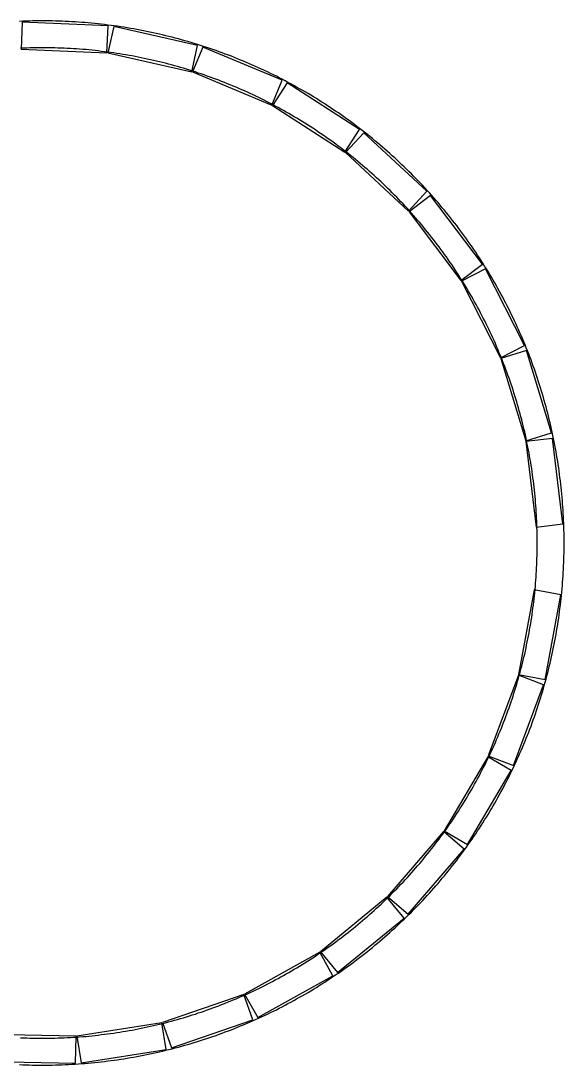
# Model space of a CAD drawing. Header units: metres. Extents: x -62 to 62, y -62 to 62.
# Drawn here: x -2.6 to 61.9, y -61.9 to 61.9 of the extents above; entities that cross this region are included whole.
import ezdxf

# ---------------------------------------------------------------- set-up
doc = ezdxf.new("R2010")
doc.units = ezdxf.units.M

msp = doc.modelspace()

# ---------------------------------------------------------------- linework, layer by layer
at = {"color": 3}
for p, q in [((0, 61.91), (-0.39, 61.91)), ((0.39, 61.91), (0, 61.91)), ((-2.33, 61.87), (-2.72, 61.85)), ((-1.94, 61.88), (-2.33, 61.87)), ((-1.56, 61.89), (-1.94, 61.88)), ((-1.17, 61.9), (-1.56, 61.89)), ((-0.78, 61.91), (-1.17, 61.9)), ((-0.39, 61.91), (-0.78, 61.91)), ((0.78, 61.91), (0.39, 61.91)), ((1.17, 61.9), (0.78, 61.91)), ((1.56, 61.89), (1.17, 61.9)), ((1.94, 61.88), (1.56, 61.89)), ((2.33, 61.87), (1.94, 61.88)), ((2.72, 61.85), (2.33, 61.87)), ((3.11, 61.83), (2.72, 61.85)), ((3.5, 61.81), (3.11, 61.83)), ((3.89, 61.79), (3.5, 61.81)), ((4.28, 61.76), (3.89, 61.79)), ((4.66, 61.73), (4.28, 61.76)), ((5.05, 61.7), (4.66, 61.73)), ((5.44, 61.67), (5.05, 61.7)), ((5.83, 61.64), (5.44, 61.67)), ((6.21, 61.6), (5.83, 61.64)), ((6.6, 61.56), (6.21, 61.6)), ((6.99, 61.52), (6.6, 61.56)), ((7.37, 61.47), (6.99, 61.52)), ((7.76, 61.42), (7.37, 61.47)), ((8.15, 61.37), (7.76, 61.42)), ((8.53, 61.32), (8.15, 61.37)), ((8.92, 61.27), (8.53, 61.32)), ((9.3, 61.21), (8.92, 61.27)), ((9.68, 61.15), (9.3, 61.21)), ((10.07, 61.09), (9.68, 61.15)), ((10.45, 61.02), (10.07, 61.09)), ((10.84, 60.96), (10.45, 61.02)), ((11.22, 60.89), (10.84, 60.96)), ((11.6, 60.81), (11.22, 60.89)), ((11.98, 60.74), (11.6, 60.81)), ((12.36, 60.66), (11.98, 60.74)), ((12.75, 60.58), (12.36, 60.66)), ((13.13, 60.5), (12.75, 60.58)), ((13.51, 60.42), (13.13, 60.5)), ((13.88, 60.33), (13.51, 60.42)), ((14.26, 60.25), (13.88, 60.33)), ((14.64, 60.15), (14.26, 60.25)), ((15.02, 60.06), (14.64, 60.15)), ((15.4, 59.97), (15.02, 60.06)), ((15.77, 59.87), (15.4, 59.97)), ((16.15, 59.77), (15.77, 59.87)), ((16.52, 59.66), (16.15, 59.77)), ((16.9, 59.56), (16.52, 59.66)), ((17.27, 59.45), (16.9, 59.56)), ((17.65, 59.34), (17.27, 59.45)), ((18.02, 59.23), (17.65, 59.34)), ((18.39, 59.12), (18.02, 59.23)), ((18.76, 59), (18.39, 59.12)), ((19.13, 58.88), (18.76, 59)), ((19.5, 58.76), (19.13, 58.88)), ((19.87, 58.64), (19.5, 58.76)), ((20.24, 58.51), (19.87, 58.64)), ((20.61, 58.38), (20.24, 58.51)), ((20.97, 58.25), (20.61, 58.38)), ((21.34, 58.12), (20.97, 58.25)), ((21.7, 57.98), (21.34, 58.12)), ((22.07, 57.85), (21.7, 57.98)), ((22.43, 57.71), (22.07, 57.85)), ((22.79, 57.56), (22.43, 57.71)), ((23.15, 57.42), (22.79, 57.56)), ((23.51, 57.27), (23.15, 57.42)), ((23.87, 57.12), (23.51, 57.27)), ((24.23, 56.97), (23.87, 57.12)), ((24.59, 56.82), (24.23, 56.97)), ((24.94, 56.66), (24.59, 56.82)), ((25.3, 56.51), (24.94, 56.66)), ((25.65, 56.35), (25.3, 56.51)), ((26.01, 56.18), (25.65, 56.35)), ((26.36, 56.02), (26.01, 56.18)), ((26.71, 55.85), (26.36, 56.02)), ((27.06, 55.68), (26.71, 55.85)), ((27.41, 55.51), (27.06, 55.68)), ((27.76, 55.34), (27.41, 55.51)), ((28.11, 55.16), (27.76, 55.34)), ((28.45, 54.99), (28.11, 55.16)), ((28.8, 54.81), (28.45, 54.99)), ((29.14, 54.62), (28.8, 54.81)), ((29.48, 54.44), (29.14, 54.62)), ((29.83, 54.25), (29.48, 54.44)), ((30.17, 54.06), (29.83, 54.25)), ((30.51, 53.87), (30.17, 54.06)), ((30.84, 53.68), (30.51, 53.87)), ((31.18, 53.49), (30.84, 53.68)), ((31.52, 53.29), (31.18, 53.49)), ((31.85, 53.09), (31.52, 53.29)), ((32.18, 52.89), (31.85, 53.09)), ((32.51, 52.69), (32.18, 52.89)), ((32.84, 52.48), (32.51, 52.69)), ((33.17, 52.27), (32.84, 52.48)), ((33.5, 52.06), (33.17, 52.27)), ((33.83, 51.85), (33.5, 52.06)), ((34.15, 51.64), (33.83, 51.85)), ((34.48, 51.42), (34.15, 51.64)), ((34.8, 51.21), (34.48, 51.42)), ((35.12, 50.99), (34.8, 51.21)), ((35.44, 50.76), (35.12, 50.99)), ((35.76, 50.54), (35.44, 50.76)), ((36.07, 50.31), (35.76, 50.54)), ((36.39, 50.09), (36.07, 50.31)), ((36.7, 49.86), (36.39, 50.09)), ((37.02, 49.63), (36.7, 49.86)), ((37.33, 49.39), (37.02, 49.63)), ((37.64, 49.16), (37.33, 49.39)), ((37.95, 48.92), (37.64, 49.16)), ((38.25, 48.68), (37.95, 48.92)), ((38.56, 48.44), (38.25, 48.68)), ((38.86, 48.2), (38.56, 48.44)), ((39.16, 47.95), (38.86, 48.2)), ((39.46, 47.7), (39.16, 47.95)), ((39.76, 47.45), (39.46, 47.7)), ((40.06, 47.2), (39.76, 47.45)), ((40.36, 46.95), (40.06, 47.2)), ((40.65, 46.7), (40.36, 46.95)), ((40.94, 46.44), (40.65, 46.7)), ((41.23, 46.18), (40.94, 46.44)), ((41.52, 45.92), (41.23, 46.18)), ((41.81, 45.66), (41.52, 45.92)), ((42.1, 45.4), (41.81, 45.66)), ((42.38, 45.13), (42.1, 45.4)), ((42.66, 44.86), (42.38, 45.13)), ((42.94, 44.59), (42.66, 44.86)), ((43.22, 44.32), (42.94, 44.59)), ((43.5, 44.05), (43.22, 44.32)), ((43.78, 43.78), (43.5, 44.05)), ((44.05, 43.5), (43.78, 43.78)), ((44.32, 43.22), (44.05, 43.5)), ((44.59, 42.94), (44.32, 43.22)), ((44.86, 42.66), (44.59, 42.94)), ((45.13, 42.38), (44.86, 42.66)), ((45.4, 42.1), (45.13, 42.38)), ((45.66, 41.81), (45.4, 42.1)), ((45.92, 41.52), (45.66, 41.81)), ((46.18, 41.23), (45.92, 41.52)), ((46.44, 40.94), (46.18, 41.23)), ((46.7, 40.65), (46.44, 40.94)), ((46.95, 40.36), (46.7, 40.65)), ((47.2, 40.06), (46.95, 40.36)), ((47.45, 39.76), (47.2, 40.06)), ((47.7, 39.46), (47.45, 39.76)), ((47.95, 39.16), (47.7, 39.46)), ((48.2, 38.86), (47.95, 39.16)), ((48.44, 38.56), (48.2, 38.86)), ((48.68, 38.25), (48.44, 38.56)), ((48.92, 37.95), (48.68, 38.25)), ((49.16, 37.64), (48.92, 37.95)), ((49.39, 37.33), (49.16, 37.64)), ((49.63, 37.02), (49.39, 37.33)), ((49.86, 36.7), (49.63, 37.02)), ((50.09, 36.39), (49.86, 36.7)), ((50.31, 36.07), (50.09, 36.39)), ((50.54, 35.76), (50.31, 36.07)), ((50.76, 35.44), (50.54, 35.76)), ((50.99, 35.12), (50.76, 35.44)), ((51.21, 34.8), (50.99, 35.12)), ((51.42, 34.48), (51.21, 34.8)), ((51.64, 34.15), (51.42, 34.48)), ((51.85, 33.83), (51.64, 34.15)), ((52.06, 33.5), (51.85, 33.83)), ((52.27, 33.17), (52.06, 33.5)), ((52.48, 32.84), (52.27, 33.17)), ((52.69, 32.51), (52.48, 32.84)), ((52.89, 32.18), (52.69, 32.51)), ((53.09, 31.85), (52.89, 32.18)), ((53.29, 31.52), (53.09, 31.85)), ((53.49, 31.18), (53.29, 31.52)), ((53.68, 30.84), (53.49, 31.18)), ((53.87, 30.51), (53.68, 30.84)), ((54.06, 30.17), (53.87, 30.51)), ((54.25, 29.83), (54.06, 30.17)), ((54.44, 29.48), (54.25, 29.83)), ((54.62, 29.14), (54.44, 29.48)), ((54.81, 28.8), (54.62, 29.14)), ((54.99, 28.45), (54.81, 28.8)), ((55.16, 28.11), (54.99, 28.45)), ((55.34, 27.76), (55.16, 28.11)), ((55.51, 27.41), (55.34, 27.76)), ((55.68, 27.06), (55.51, 27.41)), ((55.85, 26.71), (55.68, 27.06)), ((56.02, 26.36), (55.85, 26.71)), ((56.18, 26.01), (56.02, 26.36)), ((56.35, 25.65), (56.18, 26.01)), ((56.51, 25.3), (56.35, 25.65)), ((56.66, 24.94), (56.51, 25.3)), ((56.82, 24.59), (56.66, 24.94)), ((56.97, 24.23), (56.82, 24.59)), ((57.12, 23.87), (56.97, 24.23)), ((57.27, 23.51), (57.12, 23.87)), ((57.42, 23.15), (57.27, 23.51)), ((57.56, 22.79), (57.42, 23.15)), ((57.71, 22.43), (57.56, 22.79)), ((57.85, 22.07), (57.71, 22.43)), ((57.98, 21.7), (57.85, 22.07)), ((58.12, 21.34), (57.98, 21.7)), ((58.25, 20.97), (58.12, 21.34)), ((58.38, 20.61), (58.25, 20.97)), ((58.51, 20.24), (58.38, 20.61)), ((58.64, 19.87), (58.51, 20.24)), ((58.76, 19.5), (58.64, 19.87)), ((58.88, 19.13), (58.76, 19.5)), ((59, 18.76), (58.88, 19.13)), ((59.12, 18.39), (59, 18.76)), ((59.23, 18.02), (59.12, 18.39)), ((59.34, 17.65), (59.23, 18.02)), ((59.45, 17.27), (59.34, 17.65)), ((59.56, 16.9), (59.45, 17.27)), ((59.66, 16.52), (59.56, 16.9)), ((59.77, 16.15), (59.66, 16.52)), ((59.87, 15.77), (59.77, 16.15)), ((59.97, 15.4), (59.87, 15.77)), ((60.06, 15.02), (59.97, 15.4)), ((60.15, 14.64), (60.06, 15.02)), ((60.25, 14.26), (60.15, 14.64)), ((60.33, 13.88), (60.25, 14.26)), ((60.42, 13.51), (60.33, 13.88)), ((60.5, 13.13), (60.42, 13.51)), ((60.58, 12.75), (60.5, 13.13)), ((60.66, 12.36), (60.58, 12.75)), ((60.74, 11.98), (60.66, 12.36)), ((60.81, 11.6), (60.74, 11.98)), ((60.89, 11.22), (60.81, 11.6)), ((60.96, 10.84), (60.89, 11.22)), ((61.02, 10.45), (60.96, 10.84)), ((61.09, 10.07), (61.02, 10.45)), ((61.15, 9.68), (61.09, 10.07)), ((61.21, 9.3), (61.15, 9.68)), ((61.27, 8.92), (61.21, 9.3)), ((61.32, 8.53), (61.27, 8.92)), ((61.37, 8.15), (61.32, 8.53)), ((61.42, 7.76), (61.37, 8.15)), ((61.47, 7.37), (61.42, 7.76)), ((61.52, 6.99), (61.47, 7.37)), ((61.56, 6.6), (61.52, 6.99)), ((61.6, 6.21), (61.56, 6.6)), ((61.64, 5.83), (61.6, 6.21)), ((61.67, 5.44), (61.64, 5.83)), ((61.7, 5.05), (61.67, 5.44)), ((61.73, 4.66), (61.7, 5.05)), ((61.76, 4.28), (61.73, 4.66)), ((61.79, 3.89), (61.76, 4.28)), ((61.81, 3.5), (61.79, 3.89)), ((61.83, 3.11), (61.81, 3.5)), ((61.85, 2.72), (61.83, 3.11)), ((61.87, 2.33), (61.85, 2.72)), ((61.88, 1.94), (61.87, 2.33)), ((61.89, 1.56), (61.88, 1.94)), ((61.9, 1.17), (61.89, 1.56)), ((61.91, 0.78), (61.9, 1.17)), ((61.91, 0.39), (61.91, 0.78)), ((61.91, 0), (61.91, 0.39)), ((61.91, -0.39), (61.91, 0)), ((61.89, -1.56), (61.9, -1.17)), ((61.9, -1.17), (61.91, -0.78)), ((61.91, -0.78), (61.91, -0.39)), ((61.85, -2.72), (61.87, -2.33)), ((61.87, -2.33), (61.88, -1.94)), ((61.88, -1.94), (61.89, -1.56)), ((61.79, -3.89), (61.81, -3.5)), ((61.81, -3.5), (61.83, -3.11)), ((61.83, -3.11), (61.85, -2.72)), ((61.7, -5.05), (61.73, -4.66)), ((61.73, -4.66), (61.76, -4.28)), ((61.76, -4.28), (61.79, -3.89)), ((61.6, -6.21), (61.64, -5.83)), ((61.64, -5.83), (61.67, -5.44)), ((61.67, -5.44), (61.7, -5.05)), ((61.42, -7.76), (61.47, -7.37)), ((61.47, -7.37), (61.52, -6.99)), ((61.52, -6.99), (61.56, -6.6)), ((61.56, -6.6), (61.6, -6.21)), ((61.27, -8.92), (61.32, -8.53)), ((61.32, -8.53), (61.37, -8.15)), ((61.37, -8.15), (61.42, -7.76)), ((61.09, -10.07), (61.15, -9.68)), ((61.15, -9.68), (61.21, -9.3)), ((61.21, -9.3), (61.27, -8.92)), ((60.89, -11.22), (60.96, -10.84)), ((60.96, -10.84), (61.02, -10.45)), ((61.02, -10.45), (61.09, -10.07)), ((60.58, -12.75), (60.66, -12.36)), ((60.66, -12.36), (60.74, -11.98)), ((60.74, -11.98), (60.81, -11.6)), ((60.81, -11.6), (60.89, -11.22)), ((60.33, -13.88), (60.42, -13.51)), ((60.42, -13.51), (60.5, -13.13)), ((60.5, -13.13), (60.58, -12.75)), ((60.06, -15.02), (60.15, -14.64)), ((60.15, -14.64), (60.25, -14.26)), ((60.25, -14.26), (60.33, -13.88)), ((59.77, -16.15), (59.87, -15.77)), ((59.87, -15.77), (59.97, -15.4)), ((59.97, -15.4), (60.06, -15.02)), ((59.34, -17.65), (59.45, -17.27)), ((59.45, -17.27), (59.56, -16.9)), ((59.56, -16.9), (59.66, -16.52)), ((59.66, -16.52), (59.77, -16.15)), ((59, -18.76), (59.12, -18.39)), ((59.12, -18.39), (59.23, -18.02)), ((59.23, -18.02), (59.34, -17.65)), ((58.64, -19.87), (58.76, -19.5)), ((58.76, -19.5), (58.88, -19.13)), ((58.88, -19.13), (59, -18.76)), ((58.12, -21.34), (58.25, -20.97)), ((58.25, -20.97), (58.38, -20.61)), ((58.38, -20.61), (58.51, -20.24)), ((58.51, -20.24), (58.64, -19.87)), ((57.71, -22.43), (57.85, -22.07)), ((57.85, -22.07), (57.98, -21.7)), ((57.98, -21.7), (58.12, -21.34)), ((57.12, -23.87), (57.27, -23.51)), ((57.27, -23.51), (57.42, -23.15)), ((57.42, -23.15), (57.56, -22.79)), ((57.56, -22.79), (57.71, -22.43)), ((56.66, -24.94), (56.82, -24.59)), ((56.82, -24.59), (56.97, -24.23)), ((56.97, -24.23), (57.12, -23.87)), ((56.18, -26.01), (56.35, -25.65)), ((56.35, -25.65), (56.51, -25.3)), ((56.51, -25.3), (56.66, -24.94)), ((55.51, -27.41), (55.68, -27.06)), ((55.68, -27.06), (55.85, -26.71)), ((55.85, -26.71), (56.02, -26.36)), ((56.02, -26.36), (56.18, -26.01)), ((54.81, -28.8), (54.99, -28.45)), ((54.99, -28.45), (55.16, -28.11)), ((55.16, -28.11), (55.34, -27.76)), ((55.34, -27.76), (55.51, -27.41)), ((54.25, -29.83), (54.44, -29.48)), ((54.44, -29.48), (54.62, -29.14)), ((54.62, -29.14), (54.81, -28.8)), ((53.49, -31.18), (53.68, -30.84)), ((53.68, -30.84), (53.87, -30.51)), ((53.87, -30.51), (54.06, -30.17)), ((54.06, -30.17), (54.25, -29.83)), ((52.69, -32.51), (52.89, -32.18)), ((52.89, -32.18), (53.09, -31.85)), ((53.09, -31.85), (53.29, -31.52)), ((53.29, -31.52), (53.49, -31.18)), ((52.06, -33.5), (52.27, -33.17)), ((52.27, -33.17), (52.48, -32.84)), ((52.48, -32.84), (52.69, -32.51)), ((51.21, -34.8), (51.42, -34.48)), ((51.42, -34.48), (51.64, -34.15)), ((51.64, -34.15), (51.85, -33.83)), ((51.85, -33.83), (52.06, -33.5)), ((50.31, -36.07), (50.54, -35.76)), ((50.54, -35.76), (50.76, -35.44)), ((50.76, -35.44), (50.99, -35.12)), ((50.99, -35.12), (51.21, -34.8)), ((49.39, -37.33), (49.63, -37.02)), ((49.63, -37.02), (49.86, -36.7)), ((49.86, -36.7), (50.09, -36.39)), ((50.09, -36.39), (50.31, -36.07)), ((48.44, -38.56), (48.68, -38.25)), ((48.68, -38.25), (48.92, -37.95)), ((48.92, -37.95), (49.16, -37.64)), ((49.16, -37.64), (49.39, -37.33)), ((47.45, -39.76), (47.7, -39.46)), ((47.7, -39.46), (47.95, -39.16)), ((47.95, -39.16), (48.2, -38.86)), ((48.2, -38.86), (48.44, -38.56)), ((46.44, -40.94), (46.7, -40.65)), ((46.7, -40.65), (46.95, -40.36)), ((46.95, -40.36), (47.2, -40.06)), ((47.2, -40.06), (47.45, -39.76)), ((45.13, -42.38), (45.4, -42.1)), ((45.4, -42.1), (45.66, -41.81)), ((45.66, -41.81), (45.92, -41.52)), ((45.92, -41.52), (46.18, -41.23)), ((46.18, -41.23), (46.44, -40.94)), ((44.05, -43.5), (44.32, -43.22)), ((44.32, -43.22), (44.59, -42.94)), ((44.59, -42.94), (44.86, -42.66)), ((44.86, -42.66), (45.13, -42.38)), ((42.94, -44.59), (43.22, -44.32)), ((43.22, -44.32), (43.5, -44.05)), ((43.5, -44.05), (43.78, -43.78)), ((43.78, -43.78), (44.05, -43.5)), ((41.52, -45.92), (41.81, -45.66)), ((41.81, -45.66), (42.1, -45.4)), ((42.1, -45.4), (42.38, -45.13)), ((42.38, -45.13), (42.66, -44.86)), ((42.66, -44.86), (42.94, -44.59)), ((40.06, -47.2), (40.36, -46.95)), ((40.36, -46.95), (40.65, -46.7)), ((40.65, -46.7), (40.94, -46.44)), ((40.94, -46.44), (41.23, -46.18)), ((41.23, -46.18), (41.52, -45.92)), ((38.56, -48.44), (38.86, -48.2)), ((38.86, -48.2), (39.16, -47.95)), ((39.16, -47.95), (39.46, -47.7)), ((39.46, -47.7), (39.76, -47.45)), ((39.76, -47.45), (40.06, -47.2)), ((37.02, -49.63), (37.33, -49.39)), ((37.33, -49.39), (37.64, -49.16)), ((37.64, -49.16), (37.95, -48.92)), ((37.95, -48.92), (38.25, -48.68)), ((38.25, -48.68), (38.56, -48.44)), ((35.12, -50.99), (35.44, -50.76)), ((35.44, -50.76), (35.76, -50.54)), ((35.76, -50.54), (36.07, -50.31)), ((36.07, -50.31), (36.39, -50.09)), ((36.39, -50.09), (36.7, -49.86)), ((36.7, -49.86), (37.02, -49.63)), ((33.5, -52.06), (33.83, -51.85)), ((33.83, -51.85), (34.15, -51.64)), ((34.15, -51.64), (34.48, -51.42)), ((34.48, -51.42), (34.8, -51.21)), ((34.8, -51.21), (35.12, -50.99)), ((31.52, -53.29), (31.85, -53.09)), ((31.85, -53.09), (32.18, -52.89)), ((32.18, -52.89), (32.51, -52.69)), ((32.51, -52.69), (32.84, -52.48)), ((32.84, -52.48), (33.17, -52.27)), ((33.17, -52.27), (33.5, -52.06)), ((29.14, -54.62), (29.48, -54.44)), ((29.48, -54.44), (29.83, -54.25)), ((29.83, -54.25), (30.17, -54.06)), ((30.17, -54.06), (30.51, -53.87)), ((30.51, -53.87), (30.84, -53.68)), ((30.84, -53.68), (31.18, -53.49)), ((31.18, -53.49), (31.52, -53.29)), ((26.71, -55.85), (27.06, -55.68)), ((27.06, -55.68), (27.41, -55.51)), ((27.41, -55.51), (27.76, -55.34)), ((27.76, -55.34), (28.11, -55.16)), ((28.11, -55.16), (28.45, -54.99)), ((28.45, -54.99), (28.8, -54.81)), ((28.8, -54.81), (29.14, -54.62)), ((24.23, -56.97), (24.59, -56.82)), ((24.59, -56.82), (24.94, -56.66)), ((24.94, -56.66), (25.3, -56.51)), ((25.3, -56.51), (25.65, -56.35)), ((25.65, -56.35), (26.01, -56.18)), ((26.01, -56.18), (26.36, -56.02)), ((26.36, -56.02), (26.71, -55.85)), ((20.97, -58.25), (21.34, -58.12)), ((21.34, -58.12), (21.7, -57.98)), ((21.7, -57.98), (22.07, -57.85)), ((22.07, -57.85), (22.43, -57.71)), ((22.43, -57.71), (22.79, -57.56)), ((22.79, -57.56), (23.15, -57.42)), ((23.15, -57.42), (23.51, -57.27)), ((23.51, -57.27), (23.87, -57.12)), ((23.87, -57.12), (24.23, -56.97)), ((17.27, -59.45), (17.65, -59.34)), ((17.65, -59.34), (18.02, -59.23)), ((18.02, -59.23), (18.39, -59.12)), ((18.39, -59.12), (18.76, -59)), ((18.76, -59), (19.13, -58.88)), ((19.13, -58.88), (19.5, -58.76)), ((19.5, -58.76), (19.87, -58.64)), ((19.87, -58.64), (20.24, -58.51)), ((20.24, -58.51), (20.61, -58.38)), ((20.61, -58.38), (20.97, -58.25)), ((11.98, -60.74), (12.36, -60.66)), ((12.36, -60.66), (12.75, -60.58)), ((12.75, -60.58), (13.13, -60.5)), ((13.13, -60.5), (13.51, -60.42)), ((13.51, -60.42), (13.88, -60.33)), ((13.88, -60.33), (14.26, -60.25)), ((14.26, -60.25), (14.64, -60.15)), ((14.64, -60.15), (15.02, -60.06)), ((15.02, -60.06), (15.4, -59.97)), ((15.4, -59.97), (15.77, -59.87)), ((15.77, -59.87), (16.15, -59.77)), ((16.15, -59.77), (16.52, -59.66)), ((16.52, -59.66), (16.9, -59.56)), ((16.9, -59.56), (17.27, -59.45)), ((-2.72, -61.85), (-2.33, -61.87)), ((-2.33, -61.87), (-1.94, -61.88)), ((-1.94, -61.88), (-1.56, -61.89)), ((-1.56, -61.89), (-1.17, -61.9)), ((-1.17, -61.9), (-0.78, -61.91)), ((-0.78, -61.91), (-0.39, -61.91)), ((-0.39, -61.91), (0, -61.91)), ((0, -61.91), (0.39, -61.91)), ((0.39, -61.91), (0.78, -61.91)), ((0.78, -61.91), (1.17, -61.9)), ((1.17, -61.9), (1.56, -61.89)), ((1.56, -61.89), (1.94, -61.88)), ((1.94, -61.88), (2.33, -61.87)), ((2.33, -61.87), (2.72, -61.85)), ((2.72, -61.85), (3.11, -61.83)), ((3.11, -61.83), (3.5, -61.81)), ((3.5, -61.81), (3.89, -61.79)), ((3.89, -61.79), (4.28, -61.76)), ((4.28, -61.76), (4.66, -61.73)), ((4.66, -61.73), (5.05, -61.7)), ((5.05, -61.7), (5.44, -61.67)), ((5.44, -61.67), (5.83, -61.64)), ((5.83, -61.64), (6.21, -61.6)), ((6.21, -61.6), (6.6, -61.56)), ((6.6, -61.56), (6.99, -61.52)), ((6.99, -61.52), (7.37, -61.47)), ((7.37, -61.47), (7.76, -61.42)), ((7.76, -61.42), (8.15, -61.37)), ((8.15, -61.37), (8.53, -61.32)), ((8.53, -61.32), (8.92, -61.27)), ((8.92, -61.27), (9.3, -61.21)), ((9.3, -61.21), (9.68, -61.15)), ((9.68, -61.15), (10.07, -61.09)), ((10.07, -61.09), (10.45, -61.02)), ((10.45, -61.02), (10.84, -60.96)), ((10.84, -60.96), (11.22, -60.89)), ((11.22, -60.89), (11.6, -60.81)), ((11.6, -60.81), (11.98, -60.74))]:
    msp.add_line(p, q, dxfattribs=at)
at = {"color": 5}
for p, q in [((-2.21, 58.68), (-2.58, 58.67)), ((-1.84, 58.69), (-2.21, 58.68)), ((-1.48, 58.7), (-1.84, 58.69)), ((-1.11, 58.71), (-1.48, 58.7)), ((-0.74, 58.72), (-1.11, 58.71)), ((-0.37, 58.72), (-0.74, 58.72)), ((0, 58.72), (-0.37, 58.72)), ((0.37, 58.72), (0, 58.72)), ((0.74, 58.72), (0.37, 58.72)), ((1.11, 58.71), (0.74, 58.72)), ((1.48, 58.7), (1.11, 58.71)), ((1.84, 58.69), (1.48, 58.7)), ((2.21, 58.68), (1.84, 58.69)), ((2.58, 58.67), (2.21, 58.68)), ((2.95, 58.65), (2.58, 58.67)), ((3.32, 58.63), (2.95, 58.65)), ((3.69, 58.61), (3.32, 58.63)), ((4.06, 58.58), (3.69, 58.61)), ((4.42, 58.56), (4.06, 58.58)), ((4.79, 58.53), (4.42, 58.56)), ((5.16, 58.5), (4.79, 58.53)), ((5.53, 58.46), (5.16, 58.5)), ((5.89, 58.43), (5.53, 58.46)), ((6.26, 58.39), (5.89, 58.43)), ((6.63, 58.35), (6.26, 58.39)), ((6.99, 58.3), (6.63, 58.35)), ((7.36, 58.26), (6.99, 58.3)), ((7.73, 58.21), (7.36, 58.26)), ((8.09, 58.16), (7.73, 58.21)), ((8.46, 58.11), (8.09, 58.16)), ((8.82, 58.06), (8.46, 58.11)), ((9.19, 58), (8.82, 58.06)), ((9.55, 57.94), (9.19, 58)), ((9.91, 57.88), (9.55, 57.94)), ((10.28, 57.82), (9.91, 57.88)), ((10.64, 57.75), (10.28, 57.82)), ((11, 57.68), (10.64, 57.75)), ((11.37, 57.61), (11, 57.68)), ((11.73, 57.54), (11.37, 57.61)), ((12.09, 57.46), (11.73, 57.54)), ((12.45, 57.39), (12.09, 57.46)), ((12.81, 57.31), (12.45, 57.39)), ((13.17, 57.23), (12.81, 57.31)), ((13.53, 57.14), (13.17, 57.23)), ((13.89, 57.06), (13.53, 57.14)), ((14.25, 56.97), (13.89, 57.06)), ((14.6, 56.88), (14.25, 56.97)), ((14.96, 56.78), (14.6, 56.88)), ((15.32, 56.69), (14.96, 56.78)), ((15.67, 56.59), (15.32, 56.69)), ((16.03, 56.49), (15.67, 56.59)), ((16.38, 56.39), (16.03, 56.49)), ((16.74, 56.29), (16.38, 56.39)), ((17.09, 56.18), (16.74, 56.29)), ((17.44, 56.07), (17.09, 56.18)), ((17.79, 55.96), (17.44, 56.07)), ((18.15, 55.85), (17.79, 55.96)), ((18.5, 55.73), (18.15, 55.85)), ((18.85, 55.62), (18.5, 55.73)), ((19.2, 55.5), (18.85, 55.62)), ((19.54, 55.37), (19.2, 55.5)), ((19.89, 55.25), (19.54, 55.37)), ((20.24, 55.12), (19.89, 55.25)), ((20.58, 55), (20.24, 55.12)), ((20.93, 54.87), (20.58, 55)), ((21.27, 54.73), (20.93, 54.87)), ((21.62, 54.6), (21.27, 54.73)), ((21.96, 54.46), (21.62, 54.6)), ((22.3, 54.32), (21.96, 54.46)), ((22.64, 54.18), (22.3, 54.32)), ((22.98, 54.04), (22.64, 54.18)), ((23.32, 53.89), (22.98, 54.04)), ((23.66, 53.75), (23.32, 53.89)), ((24, 53.6), (23.66, 53.75)), ((24.33, 53.44), (24, 53.6)), ((24.67, 53.29), (24.33, 53.44)), ((25, 53.13), (24.67, 53.29)), ((25.34, 52.98), (25, 53.13)), ((25.67, 52.82), (25.34, 52.98)), ((26, 52.65), (25.67, 52.82)), ((26.33, 52.49), (26, 52.65)), ((26.66, 52.32), (26.33, 52.49)), ((26.99, 52.15), (26.66, 52.32)), ((27.31, 51.98), (26.99, 52.15)), ((27.64, 51.81), (27.31, 51.98)), ((27.97, 51.64), (27.64, 51.81)), ((28.29, 51.46), (27.97, 51.64)), ((28.61, 51.28), (28.29, 51.46)), ((28.93, 51.1), (28.61, 51.28)), ((29.25, 50.92), (28.93, 51.1)), ((29.57, 50.73), (29.25, 50.92)), ((29.89, 50.54), (29.57, 50.73)), ((30.21, 50.36), (29.89, 50.54)), ((30.52, 50.17), (30.21, 50.36)), ((30.84, 49.97), (30.52, 50.17)), ((31.15, 49.78), (30.84, 49.97)), ((31.46, 49.58), (31.15, 49.78)), ((31.78, 49.38), (31.46, 49.58)), ((32.09, 49.18), (31.78, 49.38)), ((32.39, 48.98), (32.09, 49.18)), ((32.7, 48.77), (32.39, 48.98)), ((33.01, 48.57), (32.7, 48.77)), ((33.31, 48.36), (33.01, 48.57)), ((33.61, 48.15), (33.31, 48.36)), ((33.92, 47.94), (33.61, 48.15)), ((34.22, 47.72), (33.92, 47.94)), ((34.52, 47.51), (34.22, 47.72)), ((34.81, 47.29), (34.52, 47.51)), ((35.11, 47.07), (34.81, 47.29)), ((35.41, 46.85), (35.11, 47.07)), ((35.7, 46.62), (35.41, 46.85)), ((35.99, 46.4), (35.7, 46.62)), ((36.28, 46.17), (35.99, 46.4)), ((36.57, 45.94), (36.28, 46.17)), ((36.86, 45.71), (36.57, 45.94)), ((37.15, 45.48), (36.86, 45.71)), ((37.43, 45.25), (37.15, 45.48)), ((37.71, 45.01), (37.43, 45.25)), ((38, 44.77), (37.71, 45.01)), ((38.28, 44.53), (38, 44.77)), ((38.56, 44.29), (38.28, 44.53)), ((38.83, 44.05), (38.56, 44.29)), ((39.11, 43.8), (38.83, 44.05)), ((39.38, 43.56), (39.11, 43.8)), ((39.66, 43.31), (39.38, 43.56)), ((39.93, 43.06), (39.66, 43.31)), ((40.2, 42.81), (39.93, 43.06)), ((40.47, 42.55), (40.2, 42.81)), ((40.73, 42.3), (40.47, 42.55)), ((41, 42.04), (40.73, 42.3)), ((41.26, 41.78), (41, 42.04)), ((41.52, 41.52), (41.26, 41.78)), ((41.78, 41.26), (41.52, 41.52)), ((42.04, 41), (41.78, 41.26)), ((42.3, 40.73), (42.04, 41)), ((42.55, 40.47), (42.3, 40.73)), ((42.81, 40.2), (42.55, 40.47)), ((43.06, 39.93), (42.81, 40.2)), ((43.31, 39.66), (43.06, 39.93)), ((43.56, 39.38), (43.31, 39.66)), ((43.8, 39.11), (43.56, 39.38)), ((44.05, 38.83), (43.8, 39.11)), ((44.29, 38.56), (44.05, 38.83)), ((44.53, 38.28), (44.29, 38.56)), ((44.77, 38), (44.53, 38.28)), ((45.01, 37.71), (44.77, 38)), ((45.25, 37.43), (45.01, 37.71)), ((45.48, 37.15), (45.25, 37.43)), ((45.71, 36.86), (45.48, 37.15)), ((45.94, 36.57), (45.71, 36.86)), ((46.17, 36.28), (45.94, 36.57)), ((46.4, 35.99), (46.17, 36.28)), ((46.62, 35.7), (46.4, 35.99)), ((46.85, 35.41), (46.62, 35.7)), ((47.07, 35.11), (46.85, 35.41)), ((47.29, 34.81), (47.07, 35.11)), ((47.51, 34.52), (47.29, 34.81)), ((47.72, 34.22), (47.51, 34.52)), ((47.94, 33.92), (47.72, 34.22)), ((48.15, 33.61), (47.94, 33.92)), ((48.36, 33.31), (48.15, 33.61)), ((48.57, 33.01), (48.36, 33.31)), ((48.77, 32.7), (48.57, 33.01)), ((48.98, 32.39), (48.77, 32.7)), ((49.18, 32.09), (48.98, 32.39)), ((49.38, 31.78), (49.18, 32.09)), ((49.58, 31.46), (49.38, 31.78)), ((49.78, 31.15), (49.58, 31.46)), ((49.97, 30.84), (49.78, 31.15)), ((50.17, 30.52), (49.97, 30.84)), ((50.36, 30.21), (50.17, 30.52)), ((50.54, 29.89), (50.36, 30.21)), ((50.73, 29.57), (50.54, 29.89)), ((50.92, 29.25), (50.73, 29.57)), ((51.1, 28.93), (50.92, 29.25)), ((51.28, 28.61), (51.1, 28.93)), ((51.46, 28.29), (51.28, 28.61)), ((51.64, 27.97), (51.46, 28.29)), ((51.81, 27.64), (51.64, 27.97)), ((51.98, 27.31), (51.81, 27.64)), ((52.15, 26.99), (51.98, 27.31)), ((52.32, 26.66), (52.15, 26.99)), ((52.49, 26.33), (52.32, 26.66)), ((52.65, 26), (52.49, 26.33)), ((52.82, 25.67), (52.65, 26)), ((52.98, 25.34), (52.82, 25.67)), ((53.13, 25), (52.98, 25.34)), ((53.29, 24.67), (53.13, 25)), ((53.44, 24.33), (53.29, 24.67)), ((53.6, 24), (53.44, 24.33)), ((53.75, 23.66), (53.6, 24)), ((53.89, 23.32), (53.75, 23.66)), ((54.04, 22.98), (53.89, 23.32)), ((54.18, 22.64), (54.04, 22.98)), ((54.32, 22.3), (54.18, 22.64)), ((54.46, 21.96), (54.32, 22.3)), ((54.6, 21.62), (54.46, 21.96)), ((54.73, 21.27), (54.6, 21.62)), ((54.87, 20.93), (54.73, 21.27)), ((55, 20.58), (54.87, 20.93)), ((55.12, 20.24), (55, 20.58)), ((55.25, 19.89), (55.12, 20.24)), ((55.37, 19.54), (55.25, 19.89)), ((55.5, 19.2), (55.37, 19.54)), ((55.62, 18.85), (55.5, 19.2)), ((55.73, 18.5), (55.62, 18.85)), ((55.85, 18.15), (55.73, 18.5)), ((55.96, 17.79), (55.85, 18.15)), ((56.07, 17.44), (55.96, 17.79)), ((56.18, 17.09), (56.07, 17.44)), ((56.29, 16.74), (56.18, 17.09)), ((56.39, 16.38), (56.29, 16.74)), ((56.49, 16.03), (56.39, 16.38)), ((56.59, 15.67), (56.49, 16.03)), ((56.69, 15.32), (56.59, 15.67)), ((56.78, 14.96), (56.69, 15.32)), ((56.88, 14.6), (56.78, 14.96)), ((56.97, 14.25), (56.88, 14.6)), ((57.06, 13.89), (56.97, 14.25)), ((57.14, 13.53), (57.06, 13.89)), ((57.23, 13.17), (57.14, 13.53)), ((57.31, 12.81), (57.23, 13.17)), ((57.39, 12.45), (57.31, 12.81)), ((57.46, 12.09), (57.39, 12.45)), ((57.54, 11.73), (57.46, 12.09)), ((57.61, 11.37), (57.54, 11.73)), ((57.68, 11), (57.61, 11.37)), ((57.75, 10.64), (57.68, 11)), ((57.82, 10.28), (57.75, 10.64)), ((57.88, 9.91), (57.82, 10.28)), ((57.94, 9.55), (57.88, 9.91)), ((58, 9.19), (57.94, 9.55)), ((58.06, 8.82), (58, 9.19)), ((58.11, 8.46), (58.06, 8.82)), ((58.16, 8.09), (58.11, 8.46)), ((58.21, 7.73), (58.16, 8.09)), ((58.26, 7.36), (58.21, 7.73)), ((58.3, 6.99), (58.26, 7.36)), ((58.35, 6.63), (58.3, 6.99)), ((58.39, 6.26), (58.35, 6.63)), ((58.43, 5.89), (58.39, 6.26)), ((58.46, 5.53), (58.43, 5.89)), ((58.5, 5.16), (58.46, 5.53)), ((58.53, 4.79), (58.5, 5.16)), ((58.56, 4.42), (58.53, 4.79)), ((58.58, 4.06), (58.56, 4.42)), ((58.61, 3.69), (58.58, 4.06)), ((58.63, 3.32), (58.61, 3.69)), ((58.65, 2.95), (58.63, 3.32)), ((58.67, 2.58), (58.65, 2.95)), ((58.68, 2.21), (58.67, 2.58)), ((58.69, 1.84), (58.68, 2.21)), ((58.7, 1.48), (58.69, 1.84)), ((58.71, 1.11), (58.7, 1.48)), ((58.72, 0.74), (58.71, 1.11)), ((58.72, 0.37), (58.72, 0.74)), ((58.72, 0), (58.72, 0.37)), ((58.72, -0.37), (58.72, 0)), ((58.7, -1.48), (58.71, -1.11)), ((58.71, -1.11), (58.72, -0.74)), ((58.72, -0.74), (58.72, -0.37)), ((58.67, -2.58), (58.68, -2.21)), ((58.68, -2.21), (58.69, -1.84)), ((58.69, -1.84), (58.7, -1.48)), ((58.58, -4.06), (58.61, -3.69)), ((58.61, -3.69), (58.63, -3.32)), ((58.63, -3.32), (58.65, -2.95)), ((58.65, -2.95), (58.67, -2.58)), ((58.5, -5.16), (58.53, -4.79)), ((58.53, -4.79), (58.56, -4.42)), ((58.56, -4.42), (58.58, -4.06)), ((58.39, -6.26), (58.43, -5.89)), ((58.43, -5.89), (58.46, -5.53)), ((58.46, -5.53), (58.5, -5.16)), ((58.21, -7.73), (58.26, -7.36)), ((58.26, -7.36), (58.3, -6.99)), ((58.3, -6.99), (58.35, -6.63)), ((58.35, -6.63), (58.39, -6.26)), ((58.06, -8.82), (58.11, -8.46)), ((58.11, -8.46), (58.16, -8.09)), ((58.16, -8.09), (58.21, -7.73)), ((57.88, -9.91), (57.94, -9.55)), ((57.94, -9.55), (58, -9.19)), ((58, -9.19), (58.06, -8.82)), ((57.61, -11.37), (57.68, -11)), ((57.68, -11), (57.75, -10.64)), ((57.75, -10.64), (57.82, -10.28)), ((57.82, -10.28), (57.88, -9.91)), ((57.39, -12.45), (57.46, -12.09)), ((57.46, -12.09), (57.54, -11.73)), ((57.54, -11.73), (57.61, -11.37)), ((57.06, -13.89), (57.14, -13.53)), ((57.14, -13.53), (57.23, -13.17)), ((57.23, -13.17), (57.31, -12.81)), ((57.31, -12.81), (57.39, -12.45)), ((56.78, -14.96), (56.88, -14.6)), ((56.88, -14.6), (56.97, -14.25)), ((56.97, -14.25), (57.06, -13.89)), ((56.39, -16.38), (56.49, -16.03)), ((56.49, -16.03), (56.59, -15.67)), ((56.59, -15.67), (56.69, -15.32)), ((56.69, -15.32), (56.78, -14.96)), ((56.07, -17.44), (56.18, -17.09)), ((56.18, -17.09), (56.29, -16.74)), ((56.29, -16.74), (56.39, -16.38)), ((55.62, -18.85), (55.73, -18.5)), ((55.73, -18.5), (55.85, -18.15)), ((55.85, -18.15), (55.96, -17.79)), ((55.96, -17.79), (56.07, -17.44)), ((55.25, -19.89), (55.37, -19.54)), ((55.37, -19.54), (55.5, -19.2)), ((55.5, -19.2), (55.62, -18.85)), ((54.73, -21.27), (54.87, -20.93)), ((54.87, -20.93), (55, -20.58)), ((55, -20.58), (55.12, -20.24)), ((55.12, -20.24), (55.25, -19.89)), ((54.32, -22.3), (54.46, -21.96)), ((54.46, -21.96), (54.6, -21.62)), ((54.6, -21.62), (54.73, -21.27)), ((53.75, -23.66), (53.89, -23.32)), ((53.89, -23.32), (54.04, -22.98)), ((54.04, -22.98), (54.18, -22.64)), ((54.18, -22.64), (54.32, -22.3)), ((53.13, -25), (53.29, -24.67)), ((53.29, -24.67), (53.44, -24.33)), ((53.44, -24.33), (53.6, -24)), ((53.6, -24), (53.75, -23.66)), ((52.49, -26.33), (52.65, -26)), ((52.65, -26), (52.82, -25.67)), ((52.82, -25.67), (52.98, -25.34)), ((52.98, -25.34), (53.13, -25)), ((51.98, -27.31), (52.15, -26.99)), ((52.15, -26.99), (52.32, -26.66)), ((52.32, -26.66), (52.49, -26.33)), ((51.28, -28.61), (51.46, -28.29)), ((51.46, -28.29), (51.64, -27.97)), ((51.64, -27.97), (51.81, -27.64)), ((51.81, -27.64), (51.98, -27.31)), ((50.54, -29.89), (50.73, -29.57)), ((50.73, -29.57), (50.92, -29.25)), ((50.92, -29.25), (51.1, -28.93)), ((51.1, -28.93), (51.28, -28.61)), ((49.78, -31.15), (49.97, -30.84)), ((49.97, -30.84), (50.17, -30.52)), ((50.17, -30.52), (50.36, -30.21)), ((50.36, -30.21), (50.54, -29.89)), ((48.98, -32.39), (49.18, -32.09)), ((49.18, -32.09), (49.38, -31.78)), ((49.38, -31.78), (49.58, -31.46)), ((49.58, -31.46), (49.78, -31.15)), ((48.15, -33.61), (48.36, -33.31)), ((48.36, -33.31), (48.57, -33.01)), ((48.57, -33.01), (48.77, -32.7)), ((48.77, -32.7), (48.98, -32.39)), ((47.29, -34.81), (47.51, -34.52)), ((47.51, -34.52), (47.72, -34.22)), ((47.72, -34.22), (47.94, -33.92)), ((47.94, -33.92), (48.15, -33.61)), ((46.4, -35.99), (46.62, -35.7)), ((46.62, -35.7), (46.85, -35.41)), ((46.85, -35.41), (47.07, -35.11)), ((47.07, -35.11), (47.29, -34.81)), ((45.25, -37.43), (45.48, -37.15)), ((45.48, -37.15), (45.71, -36.86)), ((45.71, -36.86), (45.94, -36.57)), ((45.94, -36.57), (46.17, -36.28)), ((46.17, -36.28), (46.4, -35.99)), ((44.29, -38.56), (44.53, -38.28)), ((44.53, -38.28), (44.77, -38)), ((44.77, -38), (45.01, -37.71)), ((45.01, -37.71), (45.25, -37.43)), ((43.31, -39.66), (43.56, -39.38)), ((43.56, -39.38), (43.8, -39.11)), ((43.8, -39.11), (44.05, -38.83)), ((44.05, -38.83), (44.29, -38.56)), ((42.04, -41), (42.3, -40.73)), ((42.3, -40.73), (42.55, -40.47)), ((42.55, -40.47), (42.81, -40.2)), ((42.81, -40.2), (43.06, -39.93)), ((43.06, -39.93), (43.31, -39.66)), ((40.73, -42.3), (41, -42.04)), ((41, -42.04), (41.26, -41.78)), ((41.26, -41.78), (41.52, -41.52)), ((41.52, -41.52), (41.78, -41.26)), ((41.78, -41.26), (42.04, -41)), ((39.38, -43.56), (39.66, -43.31)), ((39.66, -43.31), (39.93, -43.06)), ((39.93, -43.06), (40.2, -42.81)), ((40.2, -42.81), (40.47, -42.55)), ((40.47, -42.55), (40.73, -42.3)), ((38, -44.77), (38.28, -44.53)), ((38.28, -44.53), (38.56, -44.29)), ((38.56, -44.29), (38.83, -44.05)), ((38.83, -44.05), (39.11, -43.8)), ((39.11, -43.8), (39.38, -43.56)), ((36.57, -45.94), (36.86, -45.71)), ((36.86, -45.71), (37.15, -45.48)), ((37.15, -45.48), (37.43, -45.25)), ((37.43, -45.25), (37.71, -45.01)), ((37.71, -45.01), (38, -44.77)), ((35.11, -47.07), (35.41, -46.85)), ((35.41, -46.85), (35.7, -46.62)), ((35.7, -46.62), (35.99, -46.4)), ((35.99, -46.4), (36.28, -46.17)), ((36.28, -46.17), (36.57, -45.94)), ((33.31, -48.36), (33.61, -48.15)), ((33.61, -48.15), (33.92, -47.94)), ((33.92, -47.94), (34.22, -47.72)), ((34.22, -47.72), (34.52, -47.51)), ((34.52, -47.51), (34.81, -47.29)), ((34.81, -47.29), (35.11, -47.07)), ((31.46, -49.58), (31.78, -49.38)), ((31.78, -49.38), (32.09, -49.18)), ((32.09, -49.18), (32.39, -48.98)), ((32.39, -48.98), (32.7, -48.77)), ((32.7, -48.77), (33.01, -48.57)), ((33.01, -48.57), (33.31, -48.36)), ((29.25, -50.92), (29.57, -50.73)), ((29.57, -50.73), (29.89, -50.54)), ((29.89, -50.54), (30.21, -50.36)), ((30.21, -50.36), (30.52, -50.17)), ((30.52, -50.17), (30.84, -49.97)), ((30.84, -49.97), (31.15, -49.78)), ((31.15, -49.78), (31.46, -49.58)), ((26.99, -52.15), (27.31, -51.98)), ((27.31, -51.98), (27.64, -51.81)), ((27.64, -51.81), (27.97, -51.64)), ((27.97, -51.64), (28.29, -51.46)), ((28.29, -51.46), (28.61, -51.28)), ((28.61, -51.28), (28.93, -51.1)), ((28.93, -51.1), (29.25, -50.92)), ((24.67, -53.29), (25, -53.13)), ((25, -53.13), (25.34, -52.98)), ((25.34, -52.98), (25.67, -52.82)), ((25.67, -52.82), (26, -52.65)), ((26, -52.65), (26.33, -52.49)), ((26.33, -52.49), (26.66, -52.32)), ((26.66, -52.32), (26.99, -52.15)), ((21.62, -54.6), (21.96, -54.46)), ((21.96, -54.46), (22.3, -54.32)), ((22.3, -54.32), (22.64, -54.18)), ((22.64, -54.18), (22.98, -54.04)), ((22.98, -54.04), (23.32, -53.89)), ((23.32, -53.89), (23.66, -53.75)), ((23.66, -53.75), (24, -53.6)), ((24, -53.6), (24.33, -53.44)), ((24.33, -53.44), (24.67, -53.29)), ((18.5, -55.73), (18.85, -55.62)), ((18.85, -55.62), (19.2, -55.5)), ((19.2, -55.5), (19.54, -55.37)), ((19.54, -55.37), (19.89, -55.25)), ((19.89, -55.25), (20.24, -55.12)), ((20.24, -55.12), (20.58, -55)), ((20.58, -55), (20.93, -54.87)), ((20.93, -54.87), (21.27, -54.73)), ((21.27, -54.73), (21.62, -54.6)), ((14.25, -56.97), (14.6, -56.88)), ((14.6, -56.88), (14.96, -56.78)), ((14.96, -56.78), (15.32, -56.69)), ((15.32, -56.69), (15.67, -56.59)), ((15.67, -56.59), (16.03, -56.49)), ((16.03, -56.49), (16.38, -56.39)), ((16.38, -56.39), (16.74, -56.29)), ((16.74, -56.29), (17.09, -56.18)), ((17.09, -56.18), (17.44, -56.07)), ((17.44, -56.07), (17.79, -55.96)), ((17.79, -55.96), (18.15, -55.85)), ((18.15, -55.85), (18.5, -55.73)), ((7.73, -58.21), (8.09, -58.16)), ((8.09, -58.16), (8.46, -58.11)), ((8.46, -58.11), (8.82, -58.06)), ((8.82, -58.06), (9.19, -58)), ((9.19, -58), (9.55, -57.94)), ((9.55, -57.94), (9.91, -57.88)), ((9.91, -57.88), (10.28, -57.82)), ((10.28, -57.82), (10.64, -57.75)), ((10.64, -57.75), (11, -57.68)), ((11, -57.68), (11.37, -57.61)), ((11.37, -57.61), (11.73, -57.54)), ((11.73, -57.54), (12.09, -57.46)), ((12.09, -57.46), (12.45, -57.39)), ((12.45, -57.39), (12.81, -57.31)), ((12.81, -57.31), (13.17, -57.23)), ((13.17, -57.23), (13.53, -57.14)), ((13.53, -57.14), (13.89, -57.06)), ((13.89, -57.06), (14.25, -56.97)), ((-2.58, -58.67), (-2.21, -58.68)), ((-2.21, -58.68), (-1.84, -58.69)), ((-1.84, -58.69), (-1.48, -58.7)), ((-1.48, -58.7), (-1.11, -58.71)), ((-1.11, -58.71), (-0.74, -58.72)), ((-0.74, -58.72), (-0.37, -58.72)), ((-0.37, -58.72), (0, -58.72)), ((0, -58.72), (0.37, -58.72)), ((0.37, -58.72), (0.74, -58.72)), ((0.74, -58.72), (1.11, -58.71)), ((1.11, -58.71), (1.48, -58.7)), ((1.48, -58.7), (1.84, -58.69)), ((1.84, -58.69), (2.21, -58.68)), ((2.21, -58.68), (2.58, -58.67)), ((2.58, -58.67), (2.95, -58.65)), ((2.95, -58.65), (3.32, -58.63)), ((3.32, -58.63), (3.69, -58.61)), ((3.69, -58.61), (4.06, -58.58)), ((4.06, -58.58), (4.42, -58.56)), ((4.42, -58.56), (4.79, -58.53)), ((4.79, -58.53), (5.16, -58.5)), ((5.16, -58.5), (5.53, -58.46)), ((5.53, -58.46), (5.89, -58.43)), ((5.89, -58.43), (6.26, -58.39)), ((6.26, -58.39), (6.63, -58.35)), ((6.63, -58.35), (6.99, -58.3)), ((6.99, -58.3), (7.36, -58.26)), ((7.36, -58.26), (7.73, -58.21))]:
    msp.add_line(p, q, dxfattribs=at)
for points in [[(7.8, 61.32), (-2.39, 61.76), (-2.53, 58.57), (7.66, 58.12), (7.8, 61.32)], [(18.41, 59), (8.46, 61.23), (7.76, 58.11), (17.72, 55.88), (18.41, 59)], [(28.46, 54.87), (19.05, 58.8), (17.81, 55.85), (27.22, 51.92), (28.46, 54.87)], [(37.62, 49.04), (29.04, 54.56), (27.31, 51.87), (35.89, 46.35), (37.62, 49.04)], [(45.62, 41.7), (38.15, 48.64), (35.97, 46.29), (43.45, 39.35), (45.62, 41.7)], [(52.22, 33.07), (46.07, 41.21), (43.52, 39.28), (49.67, 31.14), (52.22, 33.07)], [(57.2, 23.42), (52.57, 32.51), (49.72, 31.06), (54.35, 21.97), (57.2, 23.42)], [(60.42, 13.05), (57.45, 22.81), (54.39, 21.88), (57.36, 12.12), (60.42, 13.05)], [(61.77, 2.27), (60.55, 12.4), (57.38, 12.02), (58.59, 1.89), (61.77, 2.27)], [(59.66, -16.18), (61.5, -6.15), (58.36, -5.57), (56.51, -15.6), (59.66, -16.18)], [(55.9, -26.37), (59.48, -16.82), (56.48, -15.69), (52.91, -25.25), (55.9, -26.37)], [(50.43, -35.75), (55.62, -26.97), (52.86, -25.34), (47.67, -34.12), (50.43, -35.75)], [(43.39, -44.02), (50.04, -36.29), (47.61, -34.2), (40.96, -41.93), (43.39, -44.02)], [(35.02, -50.94), (42.92, -44.48), (40.89, -42), (32.99, -48.46), (35.02, -50.94)], [(25.56, -56.28), (34.47, -51.31), (32.91, -48.51), (24, -53.48), (25.56, -56.28)], [(15.32, -59.88), (24.96, -56.55), (23.91, -53.52), (14.27, -56.86), (15.32, -59.88)], [(4.6, -61.64), (14.67, -60.04), (14.17, -56.88), (4.1, -58.48), (4.6, -61.64)], [(4, -58.49), (-6.2, -58.29), (-6.26, -61.49), (3.94, -61.69), (4, -58.49)]]:
    msp.add_lwpolyline(points)

doc.saveas('drawing.dxf')
